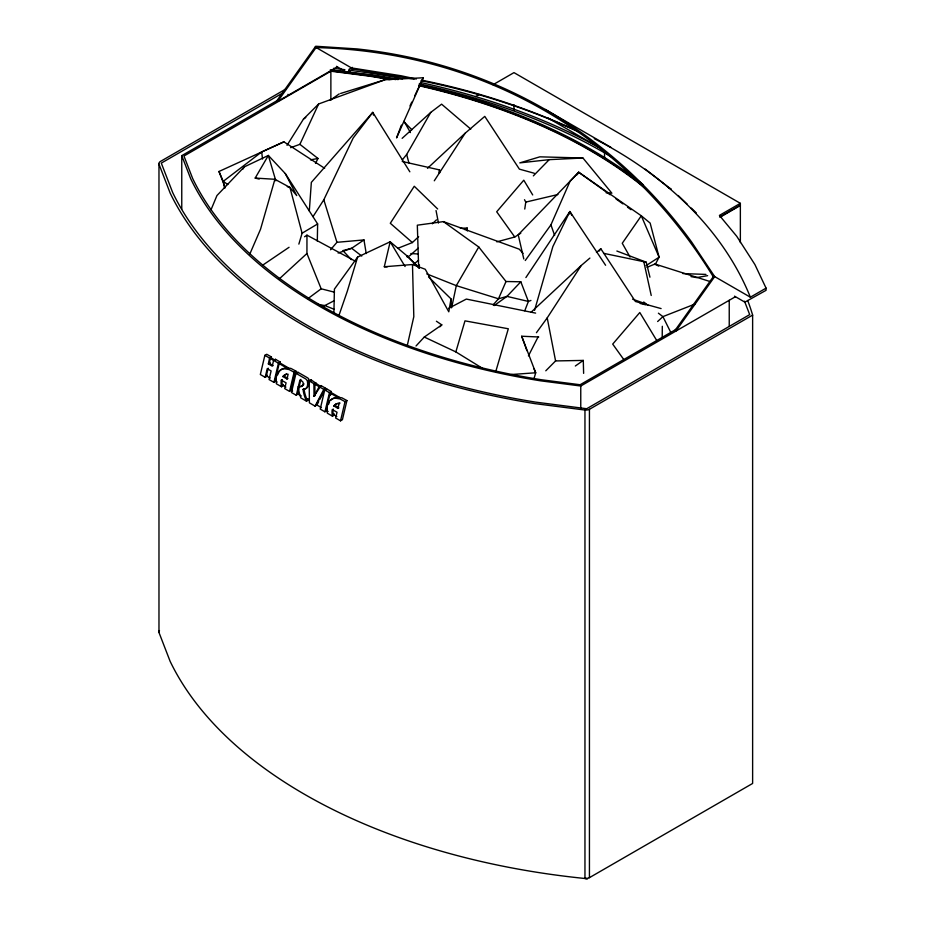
<?xml version="1.0" encoding="UTF-8"?>
<svg xmlns="http://www.w3.org/2000/svg" width="925" height="925" viewBox="0 0 925 925"><rect width="100%" height="100%" fill="white"/><g stroke="black" fill="none" stroke-linecap="round" stroke-linejoin="round"><path stroke-width="1.39" d="M334.492 292.196L321.172 288.797L306.938 253.508L306.961 235.158L355.778 261.451M662.207 337.833L662.312 326.282M317.31 241.124L317.633 223.954L285.305 173.576L268.343 155.446L244.316 166.882L216.947 195.545L210.992 209.848M333.913 312.881L334.411 289.12L357.617 257.081L390.165 241.783L407.058 255.913L419.326 267.915M309.32 210.958L311.343 182.387L372.775 112.364L409.844 171.807M524.764 209.062L525.77 202.101L524.51 199.696M428.529 276.91L451.018 298.902L448.787 311.806L425.257 269.267L412.481 264.527L384.303 266.747L390.165 241.783L405.069 266.516M277.211 382.083L275.083 380.857L279.165 363.606L280.333 362.103L275.477 359.305L273.592 360.392L272.239 366.15L268.354 363.907L269.58 358.079L271.464 356.992L266.747 354.263L264.862 355.35L260.341 374.521L265.186 377.319L267.071 376.232M271.464 356.992L270.32 358.507L269.302 363.363L273.176 365.606M438.936 172.732L439.525 169.911L402.248 161.493M451.643 307.724L456.303 285.64L478.757 246.998L443.433 221.618L417.325 225.191L418.632 267.001M407.185 345.938L413.81 316.685L412.481 264.527M265.186 377.319L267.221 368.693L271.106 370.937L269.071 379.562L273.916 382.36L276.032 380.314L275.083 380.857M270.239 378.059L266.354 375.816L268.169 368.15M275.477 359.305L275.257 360.264L271.268 357.963M273.916 382.36L278.448 363.19L280.333 362.103M286.993 379.019L288.126 374.232A16.777 9.689 60 0 0 282.865 376.498L286.993 379.019L287.929 378.475L283.802 375.955A16.777 9.689 60 0 1 286.634 373.954M285.894 387.101L282.183 384.453A16.777 9.689 60 0 1 282.252 379.608L281.316 380.152L286.079 382.858L284.727 388.604L289.571 391.402L294.104 372.232L295.988 371.145L290.982 368.439L286.276 367.664M292.635 390.986L290.751 389.899L294.821 372.648L295.769 372.104L297.653 373.191L297.873 372.232L307.516 377.793A2.717 1.573 60 0 1 309.077 379.643L308.326 380.718A11.008 6.359 60 0 1 304.834 388.824M295.133 374.764L295.988 371.145M297.873 372.232L295.988 373.33L291.468 392.489L296.312 395.299L299.931 379.955L301.966 381.135A1.746 1.006 60 0 1 303.146 383.667A8.926 5.157 60 0 1 298.347 386.673A29.692 17.147 60 0 0 300.186 395.993L300.856 397.912L306.51 401.184L308.395 400.097L307.956 399.114M301.319 396.004L297.48 393.796L300.879 379.412M330.491 395.172L331.347 391.564L326.629 388.835L326.409 389.795L325.265 389.136L324.317 389.679L316.431 404.734L321.391 407.59M326.629 388.835L324.744 389.922L320.223 409.093L324.929 411.822L329.462 392.651L331.347 391.564M328.144 411.498L326.109 410.318L330.179 393.067L331.127 392.524L339.209 397.195L336.261 397.623A22.628 13.066 60 0 0 330.734 400.236M339.059 403.635A16.777 9.689 60 0 0 333.798 405.902L337.926 408.422L339.059 403.635L339.995 403.092A16.777 9.689 60 0 0 337.567 403.369M333.185 409.012A16.777 9.689 60 0 0 333.127 413.857L334.168 413.88L334.376 415.094L332.491 416.181L332.179 414.412A16.777 9.689 60 0 1 332.248 409.555L337.024 412.261L335.659 418.007L340.516 420.817L345.037 401.647L346.921 400.56L341.926 397.842L337.209 397.079M346.921 400.56L342.4 419.719L340.516 420.817M534.581 310.291L552.849 246.617L569.869 211.536L605.597 265.267M534.118 378.29L535.702 372.775L521.7 336.238L538.72 336.978M285.305 173.576L296.717 195.591L289.953 187.451L274.91 179.288L260.538 229.227L249.808 254.074M482.445 368.289L455.852 351.905L464.986 320.859L508.311 328.768L495.754 371.584M298.856 244.119L302.093 233.204L289.953 187.451L287.282 186.665M357.617 257.081L347.268 291.352L339.036 315.182M568.91 214.242L569.869 211.536L571.789 215.294M401.392 125.141L396.559 137.917L423.245 77.769L384.997 79.747L340.608 93.46M524.764 310.765L528.383 301.434L520.821 281.79L506.01 281.512L478.757 246.998M506.01 281.512L498.494 298.798L493.129 304.88M525.261 260.515L550.93 224.844L570.077 181.208L578.715 172.258L641.291 215.791L650.148 223.087L659.097 257.208L655.143 264.677M290.635 147.688L299.885 144.335L318.651 103.97L384.997 79.747M409.972 105.936L411.775 102.097M414.793 95.703L423.245 77.769M313.032 216.6L323.819 199.777L353.165 138.045L372.775 112.364L373.469 115.093M528.429 355.882L538.084 336.931M315.506 163.424L317.992 158.464L299.885 144.335M320.987 385.575L314.026 396.351L319.102 386.673L320.987 385.575L325.704 388.303L325.265 389.136M320.547 386.419L311.078 379.863L309.193 380.95L309.389 402.837L315.043 406.11L323.819 389.39L325.704 388.303M318.686 401.681L316.928 405.023L315.043 406.11M320.004 399.172L323.288 392.894M402.271 159.933L406.676 154.463L430.784 112.376L441.607 104.167L470.767 129.118M337.394 66.889L277.812 101.287L276.864 100.744L315.703 46.25L357.108 48.932A692.559 565.464 -60 0 1 691.669 242.084L714.69 276.61L750.372 297.203L766.073 288.137L754.916 264.573L736.739 236.291L719.419 215.409L740.358 203.327L740.358 242.581M277.812 101.287L316.639 46.793M713.753 276.066L674.915 330.56L675.863 331.104L714.69 276.61M259.208 179.092L255.184 178.074L268.343 155.446L275.847 180.861M577.235 174.721L578.715 172.258L610.107 194.724M287.016 145.306L303.481 119.082L318.651 103.97M434.288 180.791L465.148 133.223L484.781 116.388L519.387 169.136L534.268 173.252M536.442 332.699L547.218 317.888L581.166 265.556L589.896 258.075M242.778 169.24L244.316 166.882M525.886 277.558L569.869 211.536M599.18 251.068L600.811 248.721L635.406 301.469L661.109 308.58M330.549 249.762L336.943 242.315L363.964 239.922L366.231 253.554M416.03 345.973L424.286 337.047L441.803 324.883L436.403 321.229M520.821 281.79L506.958 296.382L494.193 305.574M578.715 172.258L518.22 234.777L523.804 258.977M533.343 175.877L549.219 159.655L582.947 158.013L611.864 193.186L606.129 192.782M545.785 370.809L555.578 360.935L583.282 360.415L583.629 373.365M439.884 326.803L441.803 324.883M397.808 248.328L412.377 242.558L418.655 236.638M432.276 223.804L436.461 219.849M427.477 168.338L465.148 133.223M530.927 312.384L581.166 265.556M657.64 321.518L662.913 316.627L694.848 304.105M279.35 278.83L306.938 253.508M402.144 138.334L430.784 112.376M418.135 248.235L409.567 255.89L406.884 256.792M596.44 252.456L600.811 248.721M414.146 263.903L418.551 260.249M324.64 168.281L283.894 141.849L261.683 151.931L223.226 181.358L224.602 188.342M307.979 298.59L321.172 288.797M303.481 119.082L305.782 117.452M330.028 100.374L339.255 93.876M464.998 229.677L467.264 228.082L467.345 230.961M575.327 366.011L583.282 360.415M363.964 239.922L351.673 248.282L338.134 253.045M262.804 265.082L289.062 247.287M304.568 236.777L306.961 235.158M646.159 265.567L659.097 257.208L641.291 215.791L622.259 243.275L630.087 257.081M496.817 241.853L514.762 237.008L520.787 233.181M302.093 233.204L317.633 223.954M286.149 88.846L160.279 161.54A5.747 3.318 0 0 0 158.973 164.13L158.973 632.469L170.131 661.34A524.498 302.81 0 0 0 587.548 878.75L584.958 878.392L584.958 410.041A5.7 3.295 0 0 0 589.433 409.301L752.626 315.101A524.498 302.81 0 0 0 747.678 300.486M281.986 93.437L161.297 163.112L172.698 192.585A521.827 301.272 0 0 0 535.656 402.132L586.704 408.723L749.701 314.616L744.509 301.215M181.762 209.062L181.762 155.654L277.835 100.189M389.529 79.642A501.119 289.317 0 0 0 369.792 76.22L330.873 71.202L183.959 156.024L192.654 178.49A501.119 289.317 0 0 0 541.194 379.724L580.114 384.742L677.239 328.676M352.321 67.386L349.06 69.271L349.06 71.445L353.304 68.993L414.053 79.215M349.06 71.052L346.829 72.335L336.446 66.346M493.037 84.718L513.976 72.624L740.358 203.327M475.681 96.512L479.196 94.489M268.354 363.907L270.239 362.82M266.354 375.816L267.302 375.272M277.673 374.822A22.628 13.066 60 0 1 285.328 368.208L288.276 367.78L280.102 363.062M282.796 376.602L284.68 375.504M282.287 385.02L283.235 384.476L283.443 385.69L281.558 386.777L276.367 383.783L276.101 380.742A22.628 13.066 60 0 1 284.391 368.763L289.097 369.526L294.104 372.232M290.751 389.899L291.687 389.356L289.571 391.402M298.347 386.673L299.295 386.118A8.926 5.157 60 0 0 303.932 383.783M306.51 401.184L305.655 399.207A26.617 15.367 60 0 1 303.065 389.39L304.013 388.847A26.617 15.367 60 0 0 306.603 398.663L309.147 400.525M308.21 380.383L313.91 383.667L315.795 382.58M297.48 393.796L298.428 393.252L296.312 395.299M314.962 395.796L314.87 384.222L315.807 383.678M306.811 399.184L307.759 398.629M316.431 404.734L317.368 404.179M326.109 410.318L327.045 409.775L324.929 411.822M333.728 406.006L335.683 404.815A16.777 9.689 60 0 1 336.503 403.947M337.926 408.422L338.874 407.879L334.734 405.358A16.777 9.689 60 0 1 336.503 403.82M719.604 217.074L740.358 205.096M720.644 216.878L740.358 205.5M181.762 155.654L190.723 178.802A503.131 290.473 0 0 0 540.663 380.834L580.761 386.014L735.444 296.705M584.958 878.392A5.7 3.295 0 0 0 589.433 877.652L752.626 783.452L752.626 315.101M333.786 300.914L322.443 306.776M448.671 308.314L466.339 299.076L535.621 313.113M225.238 187.636L218.982 171.483L283.894 141.849M647.049 267.313L654.958 264.018L709.984 281.512M530.938 300.428L528.383 301.434L506.958 296.382L498.494 298.798L456.303 285.64L426.783 273.916M416.828 265.995L419.545 265.174M525.77 202.101L557.891 194.528M310.476 159.863L317.992 158.464M707.637 275.65L696.606 277.604L690.987 276.621M549.219 159.655L519.792 162.881L539.853 156.834L582.947 158.013M511.571 374.509L535.702 372.775L534.026 368.902M460.338 228.209L467.264 228.082M682.87 273.58L705.948 274.413M384.303 266.747L387.17 266.886M255.184 178.074L274.91 179.288M410.839 253.542L417.984 253.982M584.958 410.041L534.939 403.624A524.498 302.81 0 0 1 170.131 193.001L158.973 164.13M331.381 69.918L375.342 75.596A521.827 301.272 0 0 1 398.166 79.585M330.237 69.93L370.335 75.098A503.131 290.473 0 0 1 395.773 79.608M330.664 70.774L369.977 75.85A501.789 289.71 0 0 1 391.136 79.538M603.586 253.323L646.228 262.203L649.94 277.188M351.419 67.907L401.034 75.746L416.331 79.018M318.269 304.429L324.953 305.597L334.087 309.262M421.892 80.209C474.224 90.685 525.331 107.207 573.847 129.442L578.946 132.113M421.002 80.706C474.282 91.251 526.36 107.867 575.732 130.529M640.192 303.458L645.754 304.834M632.631 299.191L644.471 303.4M443.433 221.618L519.26 249.195L523.064 253.358M616.859 251.022L646.228 262.203M424.286 337.047L455.852 351.905M594.289 138.669C661.271 172.894 721.754 226.232 750.372 297.203M654.958 264.018L658.739 266.134M545.218 109.427L610.905 147.364M547.958 117.972L601.447 148.856M668.613 187.636L671.099 189.07M315.252 47.025L353.304 68.993M714.25 277.384L713.302 276.841A691.218 564.377 -60 0 0 316.2 47.58M734.496 296.162L744.879 302.151L766.073 290.311L766.073 288.137M287.929 94.362L288.866 94.905M264.862 355.35L269.58 358.079M270.32 358.507L278.448 363.19M279.165 363.606L287.328 368.323M294.821 372.648L305.632 378.88A2.717 1.573 60 0 1 307.389 381.262A11.008 6.359 60 0 1 303.065 389.39M314.87 384.222L323.819 389.39M324.317 389.679L329.462 392.651M330.179 393.067L338.272 397.738M345.037 401.647L340.03 398.929L335.324 398.166A22.628 13.066 60 0 0 327.034 410.145L327.311 413.186L332.491 416.181M333.22 414.423L336.827 416.504M227.827 184.491L223.226 181.358L218.982 171.483M615.923 198.887L622.895 203.87M627.543 207.2L631.035 209.698M643.696 302.001L648.217 305.447M658.392 313.182L662.913 316.627L671.192 333.231M361.756 256.052L351.673 248.282L342.863 250.617L351.396 259.636M645.234 169.113L670.798 189.035M412.377 242.558L390.304 223.272L414.261 186.26L437.664 208.981M678.175 195.51L687.263 204.24M691.31 208.113L696.352 212.958M404.826 122.643L411.868 129.754M407.058 255.913L419.198 268.238M624.213 360.16L612.708 344.1L639.799 312.523L656.9 340.793M514.762 237.008L496.69 211.767L523.781 180.19L532.707 194.944M404.04 121.279L410.434 132.576M521.7 336.238L526.903 350.667M550.93 224.844L554.63 235.447M323.819 199.777L336.943 242.315M406.676 154.463L408.862 162.858M643.846 261.879L651.223 295.468M547.218 317.888L555.578 360.935M436.045 210.553L438.473 223.052M281.558 386.777L281.246 384.997A16.777 9.689 60 0 1 281.316 380.152M261.683 151.931L262.527 159.065M418.632 264.712L418.852 267.556M439.525 169.911L439.733 172.744M451.018 298.902L451.284 307.551M313.91 383.667L314.026 396.351M311.078 379.863L311.089 380.95M729.235 300.29L729.235 326.271M604.534 152.822L604.534 158.58M589.433 409.301L589.433 877.652M580.761 386.014L580.761 409.104M513.976 104.675L513.976 110.433M330.873 71.202L330.873 100.062M418.898 85.285A501.789 289.71 0 0 1 643.465 186.249M419.268 83.874A521.827 301.272 0 0 1 613.263 157.99M158.973 632.469A5.747 3.318 0 0 1 159.493 630.584M333.474 68.358A524.498 302.81 0 0 1 344.909 69.699M349.188 70.231A524.498 302.81 0 0 1 402.537 78.798M420.389 82.464A524.498 302.81 0 0 1 602.834 149.677M419.383 84.568A503.131 290.473 0 0 1 643.43 184.907M418.643 85.643A501.119 289.317 0 0 1 645.141 188.272M299.365 387.02A29.692 17.147 60 0 1 299.295 386.118M328.606 404.225A22.628 13.066 60 0 1 329.497 402.028"/></g></svg>
